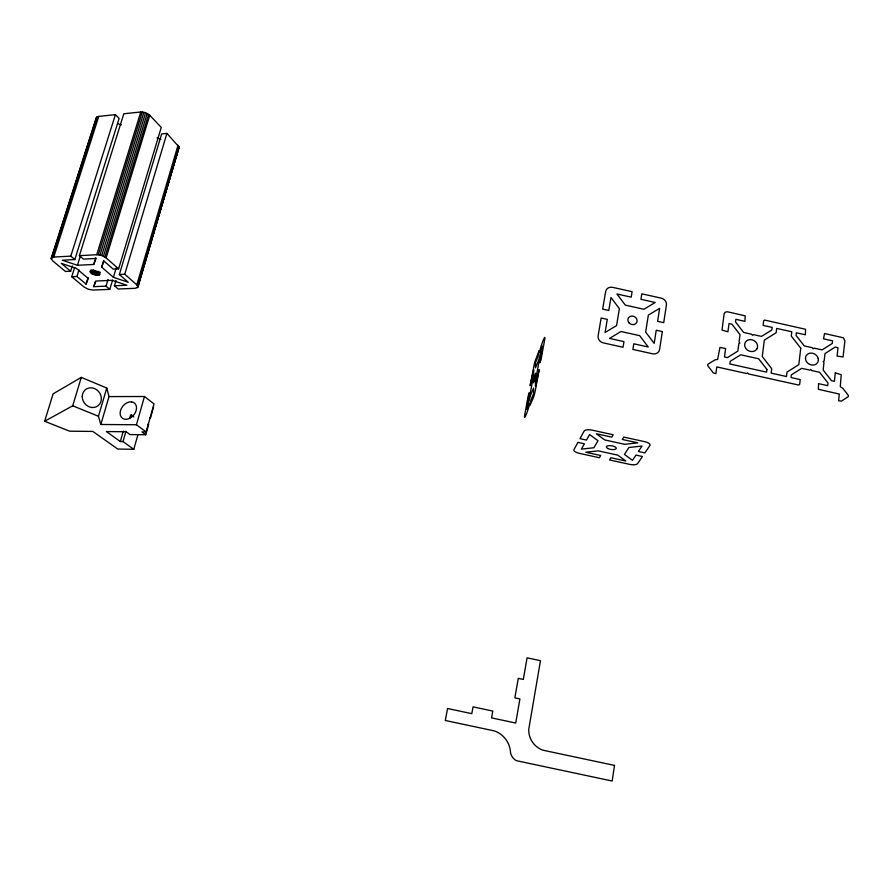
<?xml version="1.0" encoding="UTF-8"?>
<svg xmlns="http://www.w3.org/2000/svg" width="893" height="893" viewBox="0 0 893 893"><rect width="100%" height="100%" fill="white"/><g stroke="black" fill="none" stroke-linecap="round" stroke-linejoin="round"><path stroke-width="1.34" d="M96.187 118.747L96.701 117.162L98.777 116.391L115.42 114.639L119.137 118.445L74.811 259.562L62.32 260.231L77.445 265.288L93.732 264.451L96.076 258.434L83.384 259.104L79.377 255.666L123.826 113.757L140.77 111.982L145.615 112.719L149.756 115.275L161.265 127.431L118.613 268.86L113.199 269.117L104.046 261.113L101.623 267.107L113.411 277.31L128.246 282.277L119.349 274.497L161.655 133.917L166.924 133.403L179.069 147.032L137.846 287.189L135.144 288.305L118.189 289.008L114.438 285.782L116.034 280.447M137.846 287.189L179.069 147.032M137.823 435.081L133.783 449.302L123.011 441.577L120.309 441.533L106.356 431.553L126.092 431.743L129.954 434.567L145.749 434.735L148.673 424.354L147.769 424.342M153.618 406.828L150.549 417.712L149.868 417.712M146.117 431.944L154.02 403.915L144.476 396.503L109.013 396.604L100.82 424.488L136.428 424.755L146.117 431.944L141.92 431.899L145.749 434.735M136.428 424.755L144.476 396.503M123.011 441.577L126.002 431.152M129.742 418.114L130.49 415.502M120.309 441.533L123.301 431.118M137.924 286.486L136.785 284.822L178.053 145.157M100.82 424.488L98.442 416.25L106.769 388.031L81.296 377.393L53.122 393.824L44.65 421.262L69.665 431.196L92.805 431.419L117.753 449.045L133.783 449.302M137.567 285.671L178.756 146.117M137.321 287.758L178.946 147.858M136.785 284.822L124.741 274.24L166.924 133.403M112.596 280.078L109.783 289.365L106.01 286.151L108.031 279.498M44.65 421.262L72.701 405.802L81.296 377.393M113.411 277.31L116.224 267.978M118.613 268.86L106.144 257.898L101.746 255.521L145.615 112.719M96.667 275.301L99.759 274.475L97.984 272.008L93.084 270.378L89.992 271.215L91.8 273.671L96.667 275.301L97.884 271.305M106.01 286.151L93.732 286.675L95.361 281.384M103.443 256.202L147.222 113.422M97.795 275.334L99.011 271.349M98.721 275.2L99.536 272.544M101.623 267.107L103.666 260.455M99.391 274.91L100.206 272.242M104.939 257.005L148.64 114.304M106.144 257.898L149.756 115.275M74.655 267.42L71.73 276.73L76.943 276.484L86.063 284.13L88.106 277.511M90.282 272.387L91.108 269.719M90.907 273.035L91.722 270.378M93.732 264.451L95.785 257.798M79.377 255.666L96.723 254.717L140.77 111.982M91.8 273.671L93.028 269.686M96.723 254.717L98.275 254.762L142.277 111.971M92.894 274.251L94.122 270.266M98.275 254.762L99.983 255.03L143.929 112.217M94.133 274.743L95.361 270.746M95.417 275.089L96.634 271.104M76.943 276.484L79.008 269.887M96.232 117.876L51.236 258.267L52.575 260.745L65.423 271.461L70.647 271.204L72.311 265.913M77.445 265.288L80.348 256.023M74.811 259.562L70.793 256.135L115.42 114.639M51.236 258.267L53.77 257.061L98.777 116.391M51.236 259.015L96.701 117.162M52.542 257.251L97.571 116.659M86.063 284.13L88.273 278.471L76.318 268.369L61.271 263.346L70.647 271.204M93.732 286.675L96.009 281.038L112.116 280.313L126.895 285.247L114.438 285.782M53.77 257.061L70.793 256.135M119.349 274.497L124.741 274.24M109.783 289.365L93.129 290.058L88.362 289.276L84.143 287.088L71.73 276.73M99.983 255.03L101.746 255.521M117.753 123.636L121.359 124.942M156.989 137.868L160.852 139.275M72.701 405.802L98.442 416.25M133.838 416.919L130.958 414.765L131.584 414.765A9.622 7.01 -51.1 0 0 130.501 416.964M818.122 358.316C816.916 353.282 809.17 350.904 806.2 355.671A6.675 5.782 33.1 0 0 805.72 359.846C806.915 364.891 814.695 367.269 817.653 362.491A6.675 5.782 33.1 0 0 818.155 358.327M106.769 388.031L109.013 396.604M535.465 380.842L535.454 386.435L539.171 369.657L535.61 389.024A6.731 0.569 -77.4 0 1 533.378 397.653L529.906 405.634L531.022 399.629L533.567 393.746L533.601 388.087L530.33 395.711L526.837 409.284L529.315 403.58C529.929 406.002 522.45 425.403 524.928 413.693L528.399 394.985L529.437 392.54L526.892 406.315L530.353 392.797L533.668 374.937L533.69 369.624L530.129 385.698L534.617 362.458L539.093 350.67L538.021 356.474L535.499 362.558L535.487 367.816L538.803 359.901L542.364 346.004L539.763 352.277C539.16 349.956 546.907 329.316 544.451 340.981L540.946 360.058L539.818 362.714L542.397 348.739L538.814 362.692L535.465 380.842M535.711 373.363L533.445 382.639L535.711 373.363M835.301 372.894L834.397 381.356L831.539 380.719L823.156 370.026L823.982 362.614L823.156 361.576L824.161 360.939L824.976 353.561L835.156 347.098L837.991 347.734L837.098 356.084L843.07 356.977L844.901 340.758L843.316 337.788L824.552 333.513L823.502 338.827L832.555 340.836L832.276 343.437L822.085 349.889L814.103 348.114L813.099 348.75L812.284 347.712L804.292 345.937L796.031 335.377L796.333 332.776L805.397 334.797L805.564 329.283L764.698 320.074L763.682 320.699L763.091 325.387L772.166 327.396L771.831 329.997L761.495 336.415L753.491 334.641L752.464 335.277L751.672 334.239L743.657 332.453L735.508 321.915L735.854 319.326L744.929 321.346L745.197 315.843L727.516 311.791L725.272 312.126L724.123 313.867L722.013 330.075L727.907 331.816L729.045 323.5L731.892 324.137L740.04 334.685L739.069 342.041L739.873 343.079L738.846 343.716L737.864 351.094L727.36 357.624L724.48 356.988L725.629 348.56L719.959 347.422L717.615 359.455L715.114 359.823L708.283 363.998A1.596 1.406 30 0 0 708.004 366.007L713.306 372.894L715.873 373.665L716.8 366.923L746.57 373.52L747.597 372.872L748.401 373.921L798.643 385.05L799.659 384.392L800.217 379.581L791.042 377.549L791.354 374.893L801.702 368.329L809.739 370.104L810.755 369.468L811.57 370.517L819.607 372.292L827.978 383.008L827.688 385.664L818.535 383.633L818.379 389.303L839.297 394.047L838.583 400.812L841.53 401.046L847.814 396.961A1.607 1.384 35.4 0 0 848.015 394.952L842.847 388.355L840.291 386.647L841.217 374.636L835.301 372.894M800.742 348.17L798.822 364.623L786.99 372.113L786.465 376.533L771.172 373.14L771.719 368.731L762.265 356.508L764.341 340.088L776.162 332.732L776.698 328.412L791.801 331.772L791.287 336.092L800.742 348.17M766.908 369.468L766.585 372.124L729.838 363.987L730.195 361.33L740.71 354.8L758.648 358.774L766.908 369.468M614.507 765.413L612.174 781.029L516.288 760.657A11.542 11.096 57.9 0 1 510.539 752.81A23.72 22.972 59.7 0 0 494.521 730.954L445.294 720.472L447.572 708.506L471.794 713.663L473.044 706.854L492.78 711.074L491.552 717.883L515.719 723.04L519.916 698.929L514.848 697.846L518.264 678.356L523.309 679.439L527.082 657.817L540.466 660.686L528.745 729.358A20.617 19.691 54.2 0 0 542.888 750.176L614.507 765.413M662.349 331.582L659.592 349.52A6.34 5.637 27.1 0 1 652.582 353.795L632.891 349.431L633.796 343.794L648.229 346.997L639.701 335.668L620.992 331.515L609.495 338.414L623.95 341.617L623.035 347.254L603.322 342.89A6.34 5.659 24.5 0 1 598.109 335.891L601.156 317.997L607.285 319.359L605.074 332.486L616.561 325.61L619.374 308.665L610.968 297.503L608.78 310.474L602.663 309.123L605.666 291.475A6.262 5.525 23.5 0 1 612.676 287.356L632.099 291.676L631.206 297.157L616.918 293.987L625.334 305.127L643.909 309.257L655.194 302.493L640.928 299.322L641.81 293.83L661.211 298.15A6.262 5.514 25.9 0 1 666.424 304.993L663.711 322.674L657.616 321.324L659.637 308.331L648.34 315.106L645.661 332.062L654.189 343.381L656.232 330.22L662.349 331.582M577.938 442.37L573.942 449.648A6.575 2.445 9.5 0 0 579.066 453.276L599.359 457.729L600.699 455.519L585.73 452.238L598.243 450.865L617.789 455.151L625.837 461.022L610.879 457.741L609.506 459.951L629.788 464.393A6.597 2.422 8.8 0 0 637.602 463.601L642.424 456.513L635.983 455.095L632.49 460.33L624.453 454.437L628.94 447.493L642.011 446.053L638.395 451.467L644.88 452.896L649.903 445.518A6.82 2.59 8.5 0 0 644.902 441.722L623.783 437.09L622.298 439.456L637.747 442.85L624.654 444.312L604.728 439.936L596.312 433.752L611.783 437.146L613.212 434.768L592.07 430.125A6.798 2.601 9.3 0 0 584.134 431.085L579.981 438.653L586.478 440.082L589.581 434.556L598.009 440.707L593.912 447.739L581.388 449.134L584.39 443.788L577.938 442.37M756.84 348.984C753.848 353.728 746.046 351.44 744.885 346.339A6.664 5.816 30.7 0 1 745.432 342.175C748.423 337.465 756.204 339.742 757.376 344.821A6.664 5.816 30.7 0 1 756.84 348.984M131.528 401.861L129.474 401.95A9.711 7.032 -51 0 0 120.421 410.869A9.711 7.032 -51 0 0 125.042 419.275L127.107 419.208A9.711 7.032 -51 0 0 136.205 410.267A9.711 7.032 -51 0 0 131.528 401.861M607.977 448.565A5.023 1.886 9 0 0 616.17 448.677A5.023 1.886 9 0 0 609.83 445.596A5.023 1.886 9 0 0 607.977 448.565M628.772 322.585A4.722 4.186 25.3 0 0 636.742 322.406A4.722 4.186 25.3 0 0 631.954 316.055A4.722 4.186 25.3 0 0 628.772 322.585M82.256 396.414A10.225 9.164 53.8 0 0 96.388 406.761A10.225 9.164 53.8 0 0 96.768 389.806A10.225 9.164 53.8 0 0 82.256 396.414"/></g></svg>
